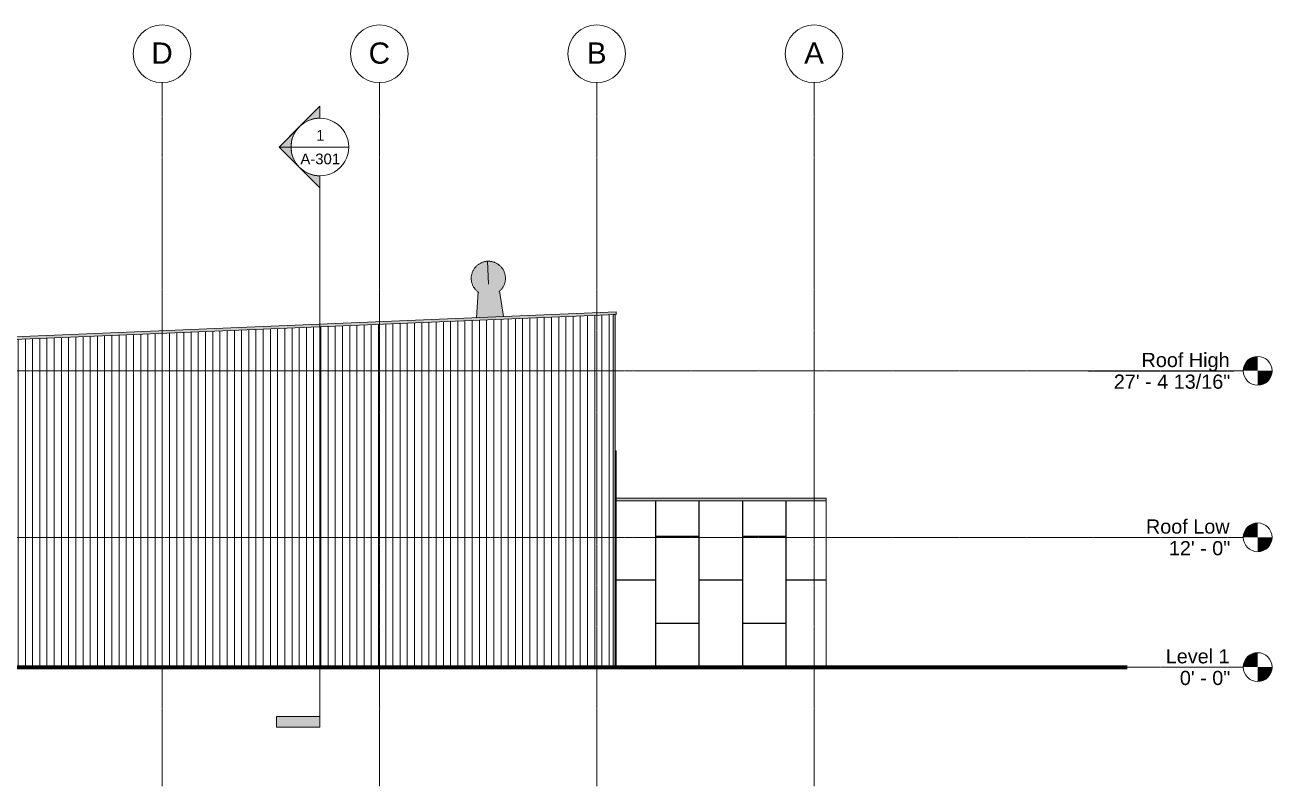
# Model space of a CAD drawing. Header units: inches. Extents: x 20426 to 92531, y -195 to 750.
# Drawn here: x 30218 to 31602, y -132 to 713 of the extents above; entities that cross this region are included whole.
import ezdxf

# ---------------------------------------------------------------- set-up
doc = ezdxf.new("R2010")
doc.units = ezdxf.units.IN
doc.header["$MEASUREMENT"] = 0
doc.linetypes.add('Grid Line 1_2_', pattern=[0.8749999999999999, 0.4999999999999999, -0.125, 0.125, -0.125])
for name, color, linetype, lineweight in [('A-FLOR-LEVL', 51, 'Continuous', 9), ('A-GENM', 13, 'Continuous', 9), ('A-GLAZ-CWMG', 51, 'Continuous', 9), ('A-ROOF', 132, 'Continuous', 13), ('A-WALL-PATT', 111, 'Continuous', 13), ('C-TOPO', 7, 'Continuous', 9), ('G-ANNO-SYMB', 111, 'Continuous', 9), ('L-SITE-WALL', 31, 'Continuous', 13), ('S-GRID', 1, 'Continuous', 9), ('S-GRID-IDEN', 1, 'Continuous', 9)]:
    doc.layers.add(name, color=color, linetype=linetype, lineweight=lineweight)
doc.styles.add('Arial', font='arial.ttf', dxfattribs={"height": 15.73652694610777})
doc.styles.add('Arial_1', font='arial.ttf', dxfattribs={"height": 23.60479041916165})
doc.styles.add('Arial_2', font='arial.ttf', dxfattribs={"height": 11.80239520958083})
pattern_1 = [(0, (-21143.678, 0.25), (-193, 193), [48, -145]), (90, (-21143.678, 0.25), (-193, 1.181784161177196e-14), [96.25, -96.75]), (180, (-21095.678, 96.5), (-193, 193), [48, -145]), (90, (-21095.678, 0.25), (-193, 1.181784161177196e-14), [96.25, -96.75]), (180, (-21095.678, 96.75), (-193, 193), [48, -145]), (90, (-21095.678, 96.75), (-193, 1.181784161177196e-14), [96.25, -96.75]), (0, (-21143.678, 193), (-193, 193), [48, -145]), (90, (-21143.678, 96.75), (-193, 1.181784161177196e-14), [96.25, -96.75]), (0, (-21095.428, 48.25), (-193, 193), [48, -145]), (90, (-21095.428, 0), (-193, 1.181784161177196e-14), [48.25, -144.75]), (90, (-21047.428, 0), (-193, 1.181784161177196e-14), [48.25, -144.75]), (0, (-21095.428, 144.75), (-193, 193), [48, -145]), (90, (-21095.428, 48.5), (-193, 1.181784161177196e-14), [96.25, -96.75]), (180, (-21047.428, 48.5), (-193, 193), [48, -145]), (90, (-21047.428, 48.5), (-193, 1.181784161177196e-14), [96.25, -96.75]), (90, (-21095.428, 145), (-193, 1.181784161177196e-14), [48, -145]), (180, (-21047.428, 145), (-193, 193), [48, -145]), (90, (-21047.428, 145), (-193, 1.181784161177196e-14), [48, -145]), (0, (-21047.178, 0.25), (-193, 193), [48, -145]), (90, (-21047.178, 0.25), (-193, 1.181784161177196e-14), [96.25, -96.75]), (180, (-20999.178, 96.5), (-193, 193), [48, -145]), (90, (-20999.178, 0.25), (-193, 1.181784161177196e-14), [96.25, -96.75]), (180, (-20999.178, 96.75), (-193, 193), [48, -145]), (90, (-20999.178, 96.75), (-193, 1.181784161177196e-14), [96.25, -96.75]), (180, (-20999.178, 193), (-193, 193), [48, -145]), (90, (-21047.178, 96.75), (-193, 1.181784161177196e-14), [96.25, -96.75]), (0, (-20998.928, 48.25), (-193, 193), [48, -145]), (90, (-20998.928, 0), (-193, 1.181784161177196e-14), [48.25, -144.75]), (90, (-20950.928, 0), (-193, 1.181784161177196e-14), [48.25, -144.75]), (0, (-20998.928, 144.75), (-193, 193), [48, -145]), (90, (-20998.928, 48.5), (-193, 1.181784161177196e-14), [96.25, -96.75]), (180, (-20950.928, 48.5), (-193, 193), [48, -145]), (90, (-20950.928, 48.5), (-193, 1.181784161177196e-14), [96.25, -96.75]), (90, (-20998.928, 145), (-193, 1.181784161177196e-14), [48, -145]), (180, (-20950.928, 145), (-193, 193), [48, -145]), (90, (-20950.928, 145), (-193, 1.181784161177196e-14), [48, -145])]

# ---------------------------------------------------------------- blocks, each defined once
blk = doc.blocks.new('turbine vent - turbine vent-625927-Elevation - East')
at = {"layer": 'A-GENM'}
for points in [[(-21275.30128963344, 416.1688583886132), (-21275.25055222158, 416.2041833357175), (-21275.09934330922, 416.1756782711925), (-21274.1012226353, 416.2991359319428), (-21273.48486204441, 416.3314069533239), (-21271.970969177, 416.3343417324343), (-21270.26349541131, 416.4629078899056), (-21269.03979615069, 416.3810872444328), (-21268.27368722494, 416.4948427171636), (-21265.22976988715, 416.5639597424073), (-21262.80330467146, 416.697776678733), (-21261.17186243977, 416.7716688346836), (-21260.69963653035, 416.8423637357305), (-21258.54986661484, 416.9529387853071), (-21257.53476942596, 416.8937509520368), (-21257.09369689521, 416.9412136848417), (-21256.21290490063, 417.0282174064892), (-21254.24920927141, 417.1208379396434), (-21252.3831313523, 417.1603639942289), (-21252.25221430706, 417.1468750954561), (-21252.07592769246, 417.1775116661548), (-21251.77105628309, 417.1574302654563), (-21251.61737253623, 417.1556882676632), (-21249.89067916427, 418.8291575518909), (-21248.25199261187, 420.9179964345959), (-21246.73841756948, 423.6946428569657), (-21245.77608152925, 426.3223520433532), (-21245.20137003511, 429.2478818737953), (-21245.09138788712, 432.2272982625256), (-21245.54124061864, 435.5119039840583), (-21246.2649342697, 438.0548178140016), (-21247.51956619355, 440.7594281049616), (-21249.18184578048, 443.2344724813668), (-21251.21084219028, 445.4190071364685), (-21253.55659479748, 447.2592415770036), (-21256.53679510242, 448.8563545448782), (-21258.80115090456, 449.6807272289346), (-21258.96095040623, 449.7351526596146), (-21261.43393461751, 450.234696302585), (-21262.66491557059, 450.380888381719), (-21262.79557168168, 450.3774942660136), (-21264.8658966254, 450.4198463017485), (-21267.82583645282, 450.0623909780871), (-21269.98839275875, 449.4674870903743), (-21271.06833639177, 449.0826571444932), (-21273.1725487803, 448.1020615995041), (-21273.39802646784, 447.9916679953213), (-21275.87307084425, 446.3293884083874), (-21278.05760549935, 444.3003919985904), (-21279.89783993988, 441.954639391391), (-21281.34846148654, 439.3498908010869), (-21282.37375102249, 436.5502837826349), (-21282.94846251664, 433.6247539521923), (-21283.05844466462, 430.6453375634626), (-21282.70098934097, 427.6853977360503), (-21281.88489828205, 424.8178180119858), (-21280.47047074562, 421.8752806987573), (-21278.96798677127, 419.6381633446206), (-21276.93899036147, 417.4536286895191), (-21275.30145494481, 416.168988074778)], [(-21262.68418044011, 450.3752155677552), (-21262.79736602979, 450.383232788267), (-21262.69788790713, 450.3754959774251)], [(-21277.27440335088, 387.9116432293183), (-21262.2874072545, 388.5361014000004), (-21263.46101232594, 416.7026231146228), (-21264.32732726425, 416.6208146237381), (-21266.83104047128, 416.4956994695343), (-21268.37755948874, 416.493540733472), (-21269.24921427663, 416.387423033874), (-21270.70319357605, 416.4410276818552), (-21272.1525495276, 416.3114549374016), (-21272.41771222085, 416.2706310885084), (-21273.48486204441, 416.3314069533225), (-21275.25055222158, 416.2041833357209), (-21275.30075214863, 416.1767157337262), (-21277.27372575266, 387.9211301520804)], [(-21262.2874072545, 388.5361014000004), (-21247.30041115811, 389.1605595706831), (-21251.69981424256, 417.1698033731897), (-21251.91120400116, 417.1421967136397), (-21252.07592769247, 417.1775116661547), (-21252.41288578, 417.1665588483664), (-21253.40024918321, 417.1697440063257), (-21255.57908902949, 417.028802380328), (-21256.64692168792, 417.0139633630782), (-21257.63432189286, 416.8942415537794), (-21260.0423362768, 416.8822465493111), (-21261.17186243979, 416.7716688346841), (-21261.93517948335, 416.7085728663694), (-21263.46040593896, 416.6880698271258), (-21262.29192542214, 388.6445374233688)]]:
    blk.add_hatch(color=256, dxfattribs=at).paths.add_polyline_path(points, flags=0)
for p, q in [((-21264.8658966254, 450.4198463017485), (-21263.80346287145, 424.9214362069189)), ((-21275.33142862042, 416.5429684817271), (-21277.27440335088, 387.9116432293183)), ((-21247.30041115811, 389.1605595706831), (-21251.62038634246, 417.5436664405517))]:
    blk.add_line(p, q, dxfattribs=at)
at = {"layer": 'A-GENM', "flags": 128}
for points in [[(-21274.55140318787, 415.5898365228641), (-21274.77735090768, 415.7373404637501), (-21275.39658175711, 416.1778812063429), (-21275.99770035694, 416.6428321927069), (-21276.57974504562, 417.1314496004482), (-21277.14178467583, 417.642951745948), (-21277.68292010405, 418.1765203348861), (-21278.20228562903, 418.7313017713432), (-21278.69905037672, 419.3064085233687), (-21279.1724196295, 419.9009205428414), (-21279.62163609754, 420.5138867373528), (-21280.04598113033, 421.1443264917503), (-21280.44477586632, 421.7912312369146), (-21280.81738231902, 422.4535660632514), (-21281.16320439759, 423.1302713763299), (-21281.48168886047, 423.8202645920053), (-21281.77232620046, 424.5224418683233), (-21282.03465145982, 425.2356798714292), (-21282.26824497409, 425.958837572671), (-21282.47273304348, 426.69075807399), (-21282.6477885307, 427.4302704587197), (-21282.79313138431, 428.1761916647987), (-21282.90852908676, 428.9273283774172), (-21282.99379702633, 429.6824789380703), (-21283.04879879252, 430.4404352669506), (-21283.07344639422, 431.1999847956225), (-21283.06770040053, 431.959912406866), (-21283.03157000383, 432.7190023786136), (-21282.96511300503, 433.4760403288408), (-21282.86843572116, 434.2298151583209), (-21282.74169281525, 434.9791209881222), (-21282.5850870489, 435.7227590887614), (-21282.39886895795, 436.4595397979103), (-21282.1833364516, 437.1882844236083), (-21281.9388343359, 437.9078271299095), (-21281.66575376207, 438.6170168019785), (-21281.36453160077, 439.3147188876259), (-21281.03564974321, 439.9998172123501), (-21280.67963433019, 440.6712157649771), (-21280.29705491044, 441.327840451048), (-21279.88852352941, 441.9686408111367), (-21279.45469375017, 442.592591701364), (-21278.99625960781, 443.198694933408), (-21278.51395449917, 443.7859808713926), (-21278.00855000954, 444.3535099830987), (-21277.48085467828, 444.9003743430123), (-21276.93171270537, 445.4256990848169), (-21276.3620026008, 445.9286438009896), (-21275.77263577921, 446.4084038872721), (-21275.1645551018, 446.86421182987), (-21274.53873336794, 447.2953384333105), (-21273.89617175888, 447.7010939869951), (-21273.23789823615, 448.0808293685953), (-21272.56496589694, 448.433937082507), (-21271.87845128945, 448.7598522317112), (-21271.17945269061, 449.0580534214964), (-21270.46908834906, 449.3280635935715), (-21269.74849469621, 449.5694507892599), (-21269.01882452818, 449.7818288405417), (-21268.28124516159, 449.9648579878388), (-21267.53693656609, 450.1182454235607), (-21266.78708947665, 450.241745760532), (-21266.03290348866, 450.335161424557), (-21265.2755851388, 450.3983429705019), (-21264.8658966254, 450.4198463017485)], [(-21264.8658966254, 450.4198463017485), (-21264.10612526471, 450.4362922813709), (-21263.3463039763, 450.4223423551173), (-21262.58764831213, 450.378018839891), (-21261.83137195944, 450.3033926438624), (-21261.07868479905, 450.198583153026), (-21260.33079096987, 450.0637580402085), (-21259.58888694248, 449.899132996829), (-21258.85415960505, 449.7049713878405), (-21258.12778436459, 449.4815838303956), (-21257.41092326653, 449.229327696935), (-21256.70472313572, 448.94860654346), (-21256.0103137417, 448.639869463932), (-21255.32880599138, 448.3036103718172), (-21254.66129015178, 447.9403672099315), (-21254.00883410584, 447.5507210898487), (-21253.37248164407, 447.1352953622374), (-21252.75325079463, 446.6947546196445), (-21252.15213219481, 446.2298036332798), (-21251.57008750612, 445.7411862255386), (-21251.00804787592, 445.2296840800394), (-21250.4669124477, 444.6961154911014), (-21249.94754692272, 444.1413340546443), (-21249.45078217503, 443.5662273026188), (-21248.97741292225, 442.9717152831467), (-21248.52819645421, 442.3587490886353), (-21248.10385142142, 441.7283093342371), (-21247.70505668543, 441.0814045890735), (-21247.33245023273, 440.4190697627361), (-21246.98662815416, 439.7423644496582), (-21246.66814369128, 439.0523712339829), (-21246.37750635129, 438.3501939576657), (-21246.11518109193, 437.6369559545576), (-21245.88158757766, 436.9137982533164), (-21245.67709950827, 436.1818777519974), (-21245.50204402105, 435.4423653672677), (-21245.35670116743, 434.6964441611901), (-21245.24130346499, 433.9453074485704), (-21245.15603552542, 433.1901568879179), (-21245.10103375923, 432.4322005590362), (-21245.07638615753, 431.6726510303649), (-21245.08213215121, 430.9127234191222), (-21245.11826254792, 430.153633447374), (-21245.18471954672, 429.3965954971467), (-21245.28139683059, 428.6428206676672), (-21245.4081397365, 427.8935148378659), (-21245.56474550284, 427.1498767372268), (-21245.7509635938, 426.4130960280772), (-21245.96649610014, 425.6843514023799), (-21246.21099821585, 424.9648086960788), (-21246.48407878968, 424.255619024009), (-21246.78530095098, 423.5579169383616), (-21247.11418280854, 422.8728186136381), (-21247.47019822155, 422.2014200610111), (-21247.8527776413, 421.5447953749402), (-21248.26130902233, 420.9039950148515), (-21248.69513880157, 420.2800441246243), (-21249.15357294393, 419.6739408925795), (-21249.63587805257, 419.0866549545948), (-21250.1412825422, 418.5191258428887), (-21250.66897787346, 417.9722614829753), (-21251.21811984638, 417.44693674117), (-21251.78782995095, 416.9439920249979), (-21252.31546522443, 416.5144830416967)]]:
    blk.add_lwpolyline(points, dxfattribs=at)
blk = doc.blocks.new('Rectangular Mullion - Profile_Polycarbonate_right-836033-Elevation - East')
at = {"layer": 'A-GLAZ-CWMG'}
blk.add_hatch(color=256, dxfattribs=at).paths.add_polyline_path([(-21125.54333539733, 3.41060513164848e-13), (-21123.41733539733, 3.41060513164848e-13), (-21123.41733539733, 391.2910021637793), (-21125.54333539733, 391.2910021637793)], flags=0)
for p, q in [((-21125.54333539733, 391.2910021637779), (-21123.41733539733, 391.2910021637779)), ((-21125.54333539733, 391.2910021637779), (-21125.54333539733, 0)), ((-21123.41733539733, 0), (-21123.41733539733, 391.2910021637779))]:
    blk.add_line(p, q, dxfattribs=at)
blk = doc.blocks.new('Level - Level Head - Circle-15001-Elevation - East')
at = {"layer": 'A-FLOR-LEVL'}
h = blk.add_hatch(color=256, dxfattribs=at)
edge = h.paths.add_edge_path(flags=0)
edge.add_line((-20410.10082968055, 4.8301877486651e-14), (-20426.10082968055, 4.8301877486651e-14))
edge.add_arc((-20410.10082968055, -9.920248067059251e-16), 15.99999999999997, 90.00000000000028, 180.0000000000003, ccw=False)
edge.add_line((-20410.10082968055, 15.99999999999999), (-20410.10082968055, 4.796163466380676e-14))
h = blk.add_hatch(color=256, dxfattribs=at)
edge = h.paths.add_edge_path(flags=0)
edge.add_line((-20410.10082968055, -15.99999999999999), (-20410.10082968055, -7.105427357601002e-14))
edge.add_line((-20410.10082968055, -7.19424519957101e-14), (-20394.10082968055, -7.19424519957101e-14))
edge.add_arc((-20410.10082968055, 0), 15.99999999999998, 269.99999999999994, 359.9999999999998, ccw=False)
blk.add_circle((-20410.10082968055, 0), 16, dxfattribs=at)
blk = doc.blocks.new('Grid - Grid Head - Circle-14747-Elevation - East')
at = {"layer": 'S-GRID-IDEN'}
blk.add_circle((-21143.80281039721, 680.65882395779), 32, dxfattribs=at)
blk = doc.blocks.new('Section - 3_32_ x 3_8_-18514-Elevation - East')
at = {"layer": 'G-ANNO-SYMB'}
blk.add_hatch(color=256, dxfattribs=at).paths.add_polyline_path([(-22358.5310209986, -54.81696767603152), (-22310.5310209986, -54.81696767603196), (-22310.5310209986, -66.81696767603195), (-22358.5310209986, -66.81696767603151)], flags=0)
for p, q in [((-22358.5310209986, -54.81696767603152), (-22358.5310209986, -66.81696767603151)), ((-22310.5310209986, -54.81696767603196), (-22358.5310209986, -54.81696767603152)), ((-22310.5310209986, -66.81696767603195), (-22310.5310209986, -54.81696767603196)), ((-22358.5310209986, -66.81696767603151), (-22310.5310209986, -66.81696767603195))]:
    blk.add_line(p, q, dxfattribs=at)
blk = doc.blocks.new('Section - Section Head - Filled-1526-Elevation - East')
at = {"layer": 'G-ANNO-SYMB'}
h = blk.add_hatch(color=256, dxfattribs=at)
edge = h.paths.add_edge_path(flags=0)
edge.add_arc((-22310.5310209986, 577.1570754422743), 32.04164745461797, 90.00000000000011, 132.0783950246238, ccw=False)
edge.add_line((-22310.5310209986, 609.1987228968924), (-22310.5310209986, 622.4119094382131))
edge.add_line((-22310.5310209986, 622.4119094382131), (-22332.00362814078, 600.9393022960306))
h = blk.add_hatch(color=256, dxfattribs=at)
edge = h.paths.add_edge_path(flags=0)
edge.add_line((-22333.15843799657, 599.7844924402436), (-22355.78585499454, 577.1570754422743))
edge.add_line((-22355.78585499454, 577.1570754422743), (-22342.5310209986, 577.1570754422742))
edge.add_arc((-22310.5310209986, 577.1570754422738), 32.00000000000026, 135.0000000000001, 179.9999999999997, ccw=False)
h = blk.add_hatch(color=256, dxfattribs=at)
edge = h.paths.add_edge_path(flags=0)
edge.add_arc((-22310.5310209986, 577.157075442274), 31.99999999999976, 180.0000000000001, 224.9999999999999, ccw=False)
edge.add_line((-22342.5310209986, 577.1570754422742), (-22355.78585499454, 577.1570754422743))
edge.add_line((-22355.78585499454, 577.1570754422743), (-22333.15843799657, 554.5296584443047))
h = blk.add_hatch(color=256, dxfattribs=at)
edge = h.paths.add_edge_path(flags=0)
edge.add_line((-22332.00362814078, 553.3748485885177), (-22310.5310209986, 531.9022414463349))
edge.add_line((-22310.5310209986, 531.9022414463349), (-22310.5310209986, 545.1154279876556))
edge.add_arc((-22310.5310209986, 577.1570754422739), 32.04164745461852, 227.9216049753765, 270, ccw=False)
for p, q in [((-22355.78585499454, 577.1570754422743), (-22310.5310209986, 622.4119094382131)), ((-22332.00362814078, 600.9393022960306), (-22310.5310209986, 622.4119094382131)), ((-22310.5310209986, 609.1570754422742), (-22310.5310209986, 622.4119094382131)), ((-22310.5310209986, 622.4119094382131), (-22310.5310209986, 609.1987228968924)), ((-22355.78585499454, 577.1570754422743), (-22333.15843799657, 599.7844924402436)), ((-22355.78585499454, 577.1570754422743), (-22310.5310209986, 531.9022414463352)), ((-22342.5310209986, 577.1570754422742), (-22355.78585499454, 577.1570754422743)), ((-22333.15843799657, 554.5296584443047), (-22355.78585499454, 577.1570754422743)), ((-22355.78585499454, 577.1570754422743), (-22342.5310209986, 577.1570754422742)), ((-22310.5310209986, 531.9022414463349), (-22332.00362814078, 553.3748485885177)), ((-22310.5310209986, 545.1570754422742), (-22310.5310209986, 531.9022414463352)), ((-22310.5310209986, 545.1154279876556), (-22310.5310209986, 531.9022414463349))]:
    blk.add_line(p, q, dxfattribs=at)
for centre, radius, start, end in [((-22310.5310209986, 577.157075442274), 31.99999999999982, 89.9999999999998, 269.9999999999994), ((-22310.5310209986, 577.1570754422743), 32.04164745461797, 89.9999999999997, 132.0783950246234), ((-22310.5310209986, 577.157075442274), 32, 269.9999999999996, 90), ((-22310.5310209986, 577.1570754422738), 32.00000000000026, 134.9999999999998, 179.9999999999994), ((-22310.5310209986, 577.157075442274), 31.99999999999976, 179.9999999999997, 224.9999999999996), ((-22310.5310209986, 577.1570754422739), 32.04164745461852, 227.9216049753761, 269.9999999999996)]:
    blk.add_arc(centre, radius, start, end, dxfattribs=at)

msp = doc.modelspace()

# ---------------------------------------------------------------- hatches: boundary and pattern name
at = {"layer": 'A-ROOF'}
for points in [[(29574.41827972023, 337.3350483582421), (30874.16827972098, 391.491298358278), (30874.16827972098, 394.3687929357538), (29574.41827972023, 340.2125429357179)], [(31107.54327972052, 184.6523678652675), (31107.54327972052, 187.5298624427453), (30874.16827972012, 187.5298624427453), (30874.16827972012, 184.6523678652695)]]:
    msp.add_hatch(color=256, dxfattribs=at).paths.add_polyline_path(points, flags=0)
at = {"layer": 'A-WALL-PATT', "lineweight": 9}
h = msp.add_hatch(dxfattribs=at)
h.set_pattern_fill('FP_19', color=256, style=0, pattern_type=2)
h.set_pattern_definition([(90, (-21125.543, 0), (-8, 4.898587196589413e-16), [])])
h.paths.add_polyline_path([(30870.92775472008, 0), (30870.92775472008, 391.3562764832404), (29627.01767972015, 339.5266900249059), (29627.01767972015, 241.2500000000043), (29660.04327972021, 241.2500000000043), (29660.04327972021, 191.9999999999986), (29886.41827972018, 191.9999999999986), (29886.41827972018, 0), (30821.68259722062, 0)], flags=0)
h = msp.add_hatch(dxfattribs=at)
h.set_pattern_fill('FP_20', color=256, style=0, pattern_type=2)
h.set_pattern_definition([(0, (-22301.678, 0.25), (-193, 193), [48, -145]), (90, (-22301.678, 0.25), (-193, 1.181784161177196e-14), [96.25, -96.75]), (180, (-22253.678, 96.5), (-193, 193), [48, -145]), (90, (-22253.678, 0.25), (-193, 1.181784161177196e-14), [96.25, -96.75]), (180, (-22253.678, 96.75), (-193, 193), [48, -145]), (90, (-22253.678, 96.75), (-193, 1.181784161177196e-14), [96.25, -96.75]), (0, (-22301.678, 193), (-193, 193), [48, -145]), (90, (-22301.678, 96.75), (-193, 1.181784161177196e-14), [96.25, -96.75]), (0, (-22253.428, 48.25), (-193, 193), [48, -145]), (90, (-22253.428, 0), (-193, 1.181784161177196e-14), [48.25, -144.75]), (90, (-22205.428, 0), (-193, 1.181784161177196e-14), [48.25, -144.75]), (0, (-22253.428, 144.75), (-193, 193), [48, -145]), (90, (-22253.428, 48.5), (-193, 1.181784161177196e-14), [96.25, -96.75]), (180, (-22205.428, 48.5), (-193, 193), [48, -145]), (90, (-22205.428, 48.5), (-193, 1.181784161177196e-14), [96.25, -96.75]), (90, (-22253.428, 145), (-193, 1.181784161177196e-14), [48, -145]), (180, (-22205.428, 145), (-193, 193), [48, -145]), (90, (-22205.428, 145), (-193, 1.181784161177196e-14), [48, -145]), (0, (-22205.178, 0.25), (-193, 193), [48, -145]), (90, (-22205.178, 0.25), (-193, 1.181784161177196e-14), [96.25, -96.75]), (180, (-22157.178, 96.5), (-193, 193), [48, -145]), (90, (-22157.178, 0.25), (-193, 1.181784161177196e-14), [96.25, -96.75]), (180, (-22157.178, 96.75), (-193, 193), [48, -145]), (90, (-22157.178, 96.75), (-193, 1.181784161177196e-14), [96.25, -96.75]), (180, (-22157.178, 193), (-193, 193), [48, -145]), (90, (-22205.178, 96.75), (-193, 1.181784161177196e-14), [96.25, -96.75]), (0, (-22156.928, 48.25), (-193, 193), [48, -145]), (90, (-22156.928, 0), (-193, 1.181784161177196e-14), [48.25, -144.75]), (90, (-22108.928, 0), (-193, 1.181784161177196e-14), [48.25, -144.75]), (0, (-22156.928, 144.75), (-193, 193), [48, -145]), (90, (-22156.928, 48.5), (-193, 1.181784161177196e-14), [96.25, -96.75]), (180, (-22108.928, 48.5), (-193, 193), [48, -145]), (90, (-22108.928, 48.5), (-193, 1.181784161177196e-14), [96.25, -96.75]), (90, (-22156.928, 145), (-193, 1.181784161177196e-14), [48, -145]), (180, (-22108.928, 145), (-193, 193), [48, -145]), (90, (-22108.928, 145), (-193, 1.181784161177196e-14), [48, -145])])
h.paths.add_polyline_path([(30874.16827972014, 0), (30874.16827972014, 239.9999999999972), (30873.05375472008, 239.9999999999972), (30873.05375472008, 0)], flags=0)
h.paths.add_polyline_path([(29882.79627972018, 2.244000000000141), (29882.79627972018, 45.51790929263097), (29743.04327971981, 45.51790929263097), (29743.04327971981, 2.244000000000141), (29807.49930253397, 2.244000000000141)], flags=0)
h.paths.add_polyline_path([(29807.49930253397, 51.48209070716074), (29882.79627972018, 51.48209070716074), (29882.79627972018, 93.76790929263483), (29743.04327971981, 93.76790929263483), (29743.04327971981, 51.48209070716074)], flags=0)
h.paths.add_polyline_path([(29806.65763154152, 119.3566190483896), (29806.57675058992, 119.3099224092141), (29806.57675058992, 119.3642981767962), (29806.62641265949, 119.3595830813183)], flags=0)
h.paths.add_polyline_path([(29806.66827972081, 119.4374999999836), (29806.62641265949, 119.3649841226183), (29806.57675058992, 119.4220577986502), (29806.65763154152, 119.4357035082389)], flags=0)
h.paths.add_polyline_path([(29799.1498987692, 128.1356481792636), (29799.00980885168, 128.2165291308583), (29799.16668971705, 128.3124999999806), (29799.15286280213, 128.1668670612969)], flags=0)
h.paths.add_polyline_path([(29799.23077972081, 128.1249999999806), (29799.15826384343, 128.1668670612969), (29799.19914593686, 128.3124999999806), (29799.22898322906, 128.1356481792636)], flags=0)
h.paths.add_polyline_path([(29677.9628469369, 99.7320907071646), (29882.79627972018, 99.7320907071646), (29882.79627972018, 142.0179092927383), (29816.41827972086, 142.0179092927383), (29816.43463991082, 120.312499999992), (29840.97012544968, 120.2579001480287), (29841.16827972079, 119.9999999999925), (29840.92696087555, 119.7281577643744), (29840.62229590299, 119.5810205663022), (29838.94579147348, 116.6821359722141), (29837.62433406085, 114.7270811036355), (29836.68576124914, 113.4606687281009), (29836.5008208932, 113.0691934165009), (29836.37484601831, 112.4758694667971), (29835.62542281766, 107.5689282628707), (29835.45777555012, 104.8230667539687), (29835.48251073284, 101.3124999999909), (29827.60404870875, 101.3124999999909), (29827.58513559465, 106.007495920674), (29827.30356498148, 108.8557673369057), (29826.544765555, 113.2081127006911), (29826.11859004553, 113.90463138119), (29824.85961553443, 115.5703198871326), (29823.33892839975, 118.0114617318522), (29822.38723307244, 119.6947390268724), (29822.15959856605, 119.728157764373), (29821.91827972079, 119.8124999999911), (29821.66827972079, 119.8124999999911), (29821.66827972079, 117.8124999999923), (29820.28960006435, 116.4338203435575), (29820.33379423818, 116.3896261697275), (29818.21247389462, 114.2683058261675), (29818.1682797208, 114.312499999992), (29816.41827972086, 114.312499999992), (29816.41827972086, 113.9999999999877), (29813.91827972086, 113.999999999985), (29813.91827972074, 117.3533397532428), (29810.9807797208, 118.6875000002667), (29810.9807797208, 118.5625000002665), (29810.7307797208, 118.6133032467267), (29810.69416806846, 118.6875000002667), (29809.23077972078, 118.6875000002667), (29809.23077972078, 118.8125000002669), (29806.66827972081, 118.8125000002662), (29806.62641265949, 119.4374999999836), (29806.4807797208, 119.4374999999836), (29806.47652044909, 119.7499999999859), (29806.10577972079, 119.7499999999859), (29806.10577972079, 119.3124999999848), (29806.35577972081, 119.3124999999848), (29806.35577972081, 119.1249999999841), (29806.10577972079, 119.1249999999841), (29806.10577972079, 115.9999999999852), (29799.48077972079, 115.9999999999852), (29799.42566220658, 119.7623140295493), (29799.30654538367, 119.7944300589768), (29799.10802382179, 119.8234717802147), (29798.97714967787, 119.9999999999863), (29799.1615098763, 120.2080464560006), (29799.30654538367, 120.2449890045523), (29799.48077972079, 120.2499083215873), (29799.48077972079, 128.1249999999806), (29799.2307797208, 128.1356481792636), (29799.2307797208, 128.3124999999806), (29799.48077972079, 128.3167592716931), (29799.48077972079, 128.7499999999818), (29799.1057797208, 128.7499999999818), (29799.1057797208, 128.4374999999795), (29798.91827972086, 128.4374999999795), (29798.91827972086, 127.999999999992), (29795.48077972079, 127.9999999999634), (29795.48077972079, 130.7499999999677), (29795.3557797208, 130.7499999999677), (29795.30761937564, 135.6249999999656), (29793.28655542547, 135.6182775042962), (29792.8631460566, 135.4164730867971), (29789.42426758466, 142.0179092927383), (29666.78371910627, 142.0179092927383), (29663.69741054404, 99.7320907071646), (29676.85329773949, 99.7320907071646)], flags=0)
h.paths.add_polyline_path([(29806.57675058992, 119.2165291308624), (29806.51202972081, 119.323842294086), (29806.62641265949, 119.2812499999838)], flags=0)
h.paths.add_polyline_path([(29806.4366606724, 119.1356481792684), (29806.4807797208, 119.2847916139619), (29806.57675058992, 119.2165291308624), (29806.4807797208, 119.153922887476)], flags=0)
h.paths.add_polyline_path([(29806.35577972081, 119.1249999999841), (29806.41827972081, 119.204246824512), (29806.41827972081, 119.1332282810831)], flags=0)
h.paths.add_polyline_path([(29806.65763154152, 135.0441190484007), (29806.57675058992, 134.9974224092259), (29806.57675058992, 135.051798176808), (29806.62641265949, 135.0470830813301)], flags=0)
h.paths.add_polyline_path([(29806.66827972079, 135.1249999999961), (29806.62641265949, 135.0524841226308), (29806.57675058992, 135.1095577986621), (29806.65763154152, 135.12320350825)], flags=0)
h.paths.add_polyline_path([(29806.4807797208, 120.2499999999861), (29806.4807797208, 120.562499999987), (29806.66827972081, 120.562499999987), (29806.66827972081, 122.5625000002669), (29806.79682058873, 122.6114018695111), (29806.85577972078, 123.0625000002671), (29806.91827972081, 123.0625000002671), (29806.91827972081, 134.687499999997), (29806.66827972079, 134.687499999997), (29806.62641265949, 135.1249999999961), (29806.4807797208, 135.1249999999961), (29806.47652044909, 135.4374999999977), (29806.10577972079, 135.4374999999977), (29806.10577972079, 134.9999999999966), (29806.3557797208, 134.9999999999966), (29806.3557797208, 134.8124999999952), (29806.10577972079, 134.8124999999952), (29806.160897235, 129.240948797933), (29806.4785356198, 129.2151121521033), (29806.60940976372, 128.9999999999816), (29806.45906708811, 128.797211854931), (29806.10577972079, 128.7504325672012), (29806.10577972079, 120.8749999999873), (29806.35577972081, 120.8643518207016), (29806.35577972081, 120.6874999999859), (29806.10577972079, 120.6874999999859), (29806.10577972079, 120.2499999999861), (29806.47652044909, 120.2499999999861)], flags=0)
h.paths.add_polyline_path([(29813.91827972086, 120.384428666433), (29813.91827972086, 121.9999999999873), (29814.16827972086, 121.9999999999873), (29814.16827972074, 142.0179092927383), (29813.73952436727, 142.0179092927383), (29810.73077972082, 137.7075607378008), (29810.73077972082, 121.8125000002662), (29810.9807797208, 121.8125000002662), (29810.9807797208, 121.7185889135121), (29811.04923003092, 121.6875000002667)], flags=0)
h.paths.add_polyline_path([(29806.57675058992, 120.7834708691062), (29806.41986972455, 120.6874999999873), (29806.4807797208, 120.8460771124939), (29806.51202972081, 120.8331329386683)], flags=0)
h.paths.add_polyline_path([(29806.62641265949, 120.7187499999861), (29806.51202972081, 120.7187499999854), (29806.57675058992, 120.7834708691062)], flags=0)
h.paths.add_polyline_path([(29806.65763154152, 120.6433809515804), (29806.57675058992, 120.6900775907545), (29806.62641265949, 120.7187499999861)], flags=0)
h.paths.add_polyline_path([(29806.66827972081, 120.562499999987), (29806.58903289627, 120.6249999999861), (29806.65763154152, 120.6433809515804)], flags=0)
h.paths.add_polyline_path([(29806.38813210144, 120.683240728272), (29806.3557797208, 120.8749999999873), (29806.42829559817, 120.8331329386683), (29806.38927336986, 120.6874999999873)], flags=0)
h.paths.add_polyline_path([(29808.91827972078, 122.6875000002665), (29808.91827972078, 123.0625000002671), (29809.23077972078, 123.0625000002671), (29809.23077972082, 134.687499999997), (29808.79327972081, 134.687499999997), (29808.82170554706, 123.0625000002671), (29808.88207591125, 123.0625000002671), (29808.90621178427, 122.8125000002667)], flags=0)
h.paths.add_polyline_path([(29799.00980885168, 128.2165291308583), (29799.00980885168, 128.2997424560824), (29799.0745297208, 128.2812499999797)], flags=0)
h.paths.add_polyline_path([(29798.96014678212, 128.2812499999791), (29798.96014678212, 128.3595830813135), (29799.00980885168, 128.3099224092093)], flags=0)
h.paths.add_polyline_path([(29798.92892790008, 128.3566190483848), (29798.96014678212, 128.430436460929), (29798.99752654532, 128.3749999999791), (29798.96014678212, 128.3649841226142)], flags=0)
h.paths.add_polyline_path([(29799.48077972079, 129.2499999999813), (29799.48077972079, 129.6874999999831), (29799.2307797208, 129.6874999999831), (29799.2307797208, 129.8749999999825), (29799.48077972079, 129.9079131243772), (29799.42566220658, 135.4498140295611), (29799.30654538367, 135.4819300589879), (29799.10802382179, 135.5109717802272), (29798.97714967787, 135.6874999999982), (29799.1615098763, 135.8955464560124), (29799.30654538367, 135.9324890045634), (29799.48077972079, 135.9374083215991), (29799.48077972079, 142.0179092927383), (29797.35577972079, 142.0179092927383), (29797.35577972079, 137.7499999999647), (29797.4807797208, 137.7499999999647), (29797.44457591124, 130.7499999999677), (29797.35577972079, 130.7499999999677), (29797.35577972079, 129.9999999999909), (29798.91827972086, 129.9999999999909), (29798.96014678212, 129.5624999999822), (29799.1057797208, 129.5624999999822), (29799.11003899251, 129.2499999999813)], flags=0)
h.paths.add_polyline_path([(29798.91827972086, 129.5624999999822), (29798.96014678212, 129.6350158773468), (29799.00980885168, 129.577942201317), (29798.92892790008, 129.5642964917303)], flags=0)
h.paths.add_polyline_path([(29798.96014678212, 129.7187499999813), (29799.00980885168, 129.783470869102), (29799.0745297208, 129.6761577058791), (29799.00980885168, 129.7002575438787)], flags=0)
h.paths.add_polyline_path([(29799.12252654532, 129.6249999999813), (29798.92892790008, 129.6433809515756), (29799.00980885168, 129.6900775907511), (29799.11003899251, 129.6322096919602)], flags=0)
h.paths.add_polyline_path([(29799.1682797208, 129.6707531754543), (29799.00980885168, 129.783470869102), (29799.15286280213, 129.8331329386642), (29799.16709410763, 129.6832407282672)], flags=0)
h.paths.add_polyline_path([(29799.19842734016, 129.6832407282672), (29799.1682797208, 129.8667717188821), (29799.22898322905, 129.8643518206968), (29799.19914593686, 129.6874999999831)], flags=0)
h.paths.add_polyline_path([(29806.57675058992, 134.9040291308763), (29806.51202972081, 135.0113422940978), (29806.62641265949, 134.968749999995)], flags=0)
h.paths.add_polyline_path([(29806.4366606724, 134.8231481792802), (29806.4807797208, 134.9722916139737), (29806.57675058992, 134.9040291308763), (29806.4807797208, 134.8414228874871)], flags=0)
h.paths.add_polyline_path([(29806.3557797208, 134.8124999999952), (29806.41827972081, 134.8917468245238), (29806.41827972081, 134.8207282810949)], flags=0)
h.paths.add_polyline_path([(29806.10577972079, 135.9374999999979), (29806.4807797208, 135.9374999999979), (29806.4807797208, 136.2499999999982), (29806.66827972079, 136.2499999999982), (29806.66827972079, 136.6874999999979), (29806.91827972081, 136.6874999999979), (29806.91827972081, 142.0179092927383), (29806.10577972079, 142.0179092927383), (29806.10577972079, 136.5624999999991), (29806.3557797208, 136.5518518207127), (29806.3557797208, 136.3749999999977), (29806.10577972079, 136.3707407282838), (29806.10577972079, 136.2499999999975)], flags=0)
h.paths.add_polyline_path([(29806.57675058992, 136.4709708691186), (29806.41986972455, 136.3749999999991), (29806.4807797208, 136.5335771125058), (29806.51202972081, 136.5206329386801)], flags=0)
h.paths.add_polyline_path([(29806.62641265949, 136.4062499999972), (29806.51202972081, 136.4062499999972), (29806.57675058992, 136.4709708691186)], flags=0)
h.paths.add_polyline_path([(29806.65763154152, 136.3308809515922), (29806.57675058992, 136.377577590767), (29806.62641265949, 136.4062499999972)], flags=0)
h.paths.add_polyline_path([(29806.66827972079, 136.2499999999982), (29806.58903289627, 136.3124999999972), (29806.65763154152, 136.3308809515922)], flags=0)
h.paths.add_polyline_path([(29806.38813210144, 136.3707407282838), (29806.3557797208, 136.5624999999991), (29806.42829559817, 136.5206329386801), (29806.38927336986, 136.3749999999991)], flags=0)
h.paths.add_polyline_path([(29809.19480837581, 136.6874999999979), (29809.23077972082, 136.6874999999979), (29809.23077972082, 142.0179092927383), (29808.79327972081, 142.0179092927383), (29808.79327972081, 136.6874999999979), (29809.16827972078, 136.6874999999979)], flags=0)
h.paths.add_polyline_path([(29794.29020387617, 137.3749999999661), (29795.3557797208, 137.3749999999661), (29795.39198353037, 137.7499999999647), (29795.48077972079, 137.7499999999647), (29795.46130309366, 142.0179092927383), (29791.53842158681, 142.0179092927383), (29793.95704445503, 137.3749999999661), (29794.25971613641, 137.3749999999661)], flags=0)
h.paths.add_polyline_path([(29810.73077972082, 138.1443360471562), (29813.43464290421, 142.0179092927383), (29810.73077972082, 142.0179092927383)], flags=0)
h.paths.add_polyline_path([(29775.92235818175, 147.982090707268), (29786.31735666958, 147.982090707268), (29765.27398411218, 188.3779999999974), (29670.1673959436, 188.3779999999974), (29667.21902590136, 147.982090707268), (29737.1904974766, 147.982090707268)], flags=0)
h.paths.add_polyline_path([(29799.48077972079, 147.982090707268), (29799.42566220658, 161.7623140295493), (29799.30654538367, 161.7944300589761), (29799.10802382179, 161.823471780214), (29798.97714967787, 161.9999999999856), (29799.1615098763, 162.2080464560006), (29799.30654538367, 162.2449890045516), (29799.48077972079, 162.2499083215873), (29799.48077972079, 188.3779999999974), (29797.35577972079, 188.3779999999974), (29797.35577972079, 147.982090707268)], flags=0)
h.paths.add_polyline_path([(29795.48077972079, 147.982090707268), (29795.48077972079, 188.3779999999974), (29767.38813811432, 188.3779999999974), (29788.43151067173, 147.982090707268), (29795.28828853432, 147.982090707268)], flags=0)
h.paths.add_polyline_path([(29806.65763154152, 161.3566190483895), (29806.57675058992, 161.3099224092134), (29806.57675058992, 161.3642981767962), (29806.62641265949, 161.3595830813183)], flags=0)
h.paths.add_polyline_path([(29806.66827972081, 161.4374999999836), (29806.62641265949, 161.3649841226183), (29806.57675058992, 161.4220577986502), (29806.65763154152, 161.4357035082382)], flags=0)
h.paths.add_polyline_path([(29806.79327972081, 147.982090707268), (29806.79327972081, 148.4375000002983), (29806.66827972081, 148.4375000002669), (29806.66827972081, 148.9375000002665), (29806.79327972081, 148.9375000002665), (29806.8334477752, 160.1875000002665), (29806.91827972078, 160.1875000002665), (29806.91827972081, 161.7499999999859), (29806.79327972081, 161.7499999999859), (29806.79306862945, 160.4375000002662), (29806.66827972081, 160.4375000002662), (29806.62641265949, 161.4374999999836), (29806.4807797208, 161.4374999999836), (29806.47652044909, 161.7499999999859), (29806.10577972079, 161.7499999999859), (29806.10577972079, 161.3124999999847), (29806.35577972081, 161.3124999999847), (29806.35577972081, 161.1249999999834), (29806.10577972079, 161.1249999999834), (29806.10577972079, 147.982090707268)], flags=0)
h.paths.add_polyline_path([(29808.79327972078, 160.3125000002667), (29808.79231170448, 160.3125000002667), (29808.79327972078, 160.1875000002644)], flags=0)
h.paths.add_polyline_path([(29816.41827972086, 147.982090707268), (29817.59780944927, 147.982090707268), (29845.79529145663, 188.3779999999974), (29806.10577972079, 188.3779999999974), (29806.10577972079, 162.8749999999872), (29806.35577972081, 162.8643518207009), (29806.35577972081, 162.6874999999859), (29806.10577972079, 162.683240728272), (29806.10577972079, 162.2499999999861), (29806.4807797208, 162.2499999999861), (29806.4807797208, 162.5624999999863), (29806.66827972081, 162.5624999999863), (29806.66827972081, 164.3125000002624), (29806.79327972081, 164.3125000002624), (29806.79327972081, 162.2499999999861), (29806.91827972081, 162.2499999999861), (29806.95022425867, 164.3125000002624), (29808.79327972081, 164.3125000002624), (29808.8399829101, 160.312500000266), (29809.04327972077, 160.312500000266), (29809.10152044906, 160.1875000002644), (29810.73077972081, 160.1875000002644), (29810.73077972081, 157.5625000002671), (29810.91827972085, 157.5625000002671), (29810.91827972085, 154.9375000002671), (29810.73077972081, 154.9375000002671), (29810.78102019443, 154.5625000002685), (29811.10577972085, 154.5625000002685), (29811.10577972085, 154.7500000002692), (29812.73077972085, 154.7500000002692), (29812.73077972085, 154.5625000002685), (29813.48077972085, 154.5305425729079), (29813.73522145909, 154.3794417385104), (29813.89698336218, 154.0992619034568), (29813.91827972074, 154.3794417385097), (29813.91827972086, 155.9999999999843), (29816.41827972086, 155.9999999999843), (29816.41827972086, 151.4099067698012)], flags=0)
h.paths.add_polyline_path([(29817.90269091233, 147.982090707268), (29882.79627972018, 147.982090707268), (29882.79627972018, 188.3779999999974), (29846.10017291969, 188.3779999999974), (29819.49570147504, 150.2642487445146)], flags=0)
h.paths.add_polyline_path([(29810.73077972082, 147.982090707268), (29813.91827972086, 147.9999999999841), (29813.91827972086, 152.562500000269), (29813.66827972085, 152.562500000269), (29813.61803924727, 154.1250000002687), (29813.45504162393, 154.2729205955008), (29813.29327972085, 154.3125000002687), (29810.73077972081, 154.2997221851265), (29810.73077972081, 151.4099067698012)], flags=0)
h.paths.add_polyline_path([(29811.10577972085, 154.5625000002685), (29811.01202972085, 154.5876202370586), (29811.0588502334, 154.7500000002692)], flags=0)
h.paths.add_polyline_path([(29811.00872257894, 154.5752778154094), (29810.84061467791, 154.6723349573221), (29811.01161401238, 154.7500000002692), (29811.00934253904, 154.6127404738474)], flags=0)
h.paths.add_polyline_path([(29810.84061467791, 154.6723349573221), (29810.84061467791, 154.7670300230193), (29810.91827972085, 154.7500000002671)], flags=0)
h.paths.add_polyline_path([(29810.78102019443, 154.7500000002665), (29810.78102019443, 154.8410628184549), (29810.84061467791, 154.7844068913441)], flags=0)
h.paths.add_polyline_path([(29810.74355753599, 154.840442858353), (29810.78102019443, 154.9249252820043), (29810.84061467791, 154.8664492411496), (29810.75589995765, 154.8437500002692)], flags=0)
h.paths.add_polyline_path([(29806.57675058992, 161.2165291308631), (29806.51202972081, 161.323842294086), (29806.62641265949, 161.2812499999838)], flags=0)
h.paths.add_polyline_path([(29806.4366606724, 161.1356481792684), (29806.4807797208, 161.2847916139612), (29806.57675058992, 161.2165291308631), (29806.4807797208, 161.153922887476)], flags=0)
h.paths.add_polyline_path([(29806.35577972081, 161.1249999999834), (29806.41827972081, 161.204246824512), (29806.41827972081, 161.1332282810824)], flags=0)
h.paths.add_polyline_path([(29806.57675058992, 162.7834708691061), (29806.41986972455, 162.6874999999866), (29806.4807797208, 162.8460771124939), (29806.51202972081, 162.8331329386683)], flags=0)
h.paths.add_polyline_path([(29806.62641265949, 162.7187499999854), (29806.51202972081, 162.7187499999854), (29806.57675058992, 162.7834708691061)], flags=0)
h.paths.add_polyline_path([(29806.65763154152, 162.6433809515804), (29806.57675058992, 162.6900775907565), (29806.62641265949, 162.7187499999854)], flags=0)
h.paths.add_polyline_path([(29806.66827972081, 162.5624999999863), (29806.58903289627, 162.6249999999854), (29806.65763154152, 162.6433809515804)], flags=0)
h.paths.add_polyline_path([(29806.38813210144, 162.683240728272), (29806.3557797208, 162.8749999999872), (29806.42829559817, 162.8331329386683), (29806.38927336986, 162.6874999999866)], flags=0)
h = msp.add_hatch(dxfattribs=at)
h.set_pattern_fill('FP_22', color=256, style=0, pattern_type=2)
h.set_pattern_definition(pattern_1)
h.paths.add_polyline_path([(30874.16827972014, 0), (31096.29327972053, 0), (31096.29327972053, 184.6523678652695), (30874.16827972014, 184.6523678652654)], flags=0)
h = msp.add_hatch(dxfattribs=at)
h.set_pattern_fill('FP_22', color=256, style=0, pattern_type=2)
h.set_pattern_definition(pattern_1)
h.paths.add_polyline_path([(31096.29327972053, 0), (31107.54327972053, 0), (31107.54327972053, 184.6523678652702), (31096.29327972053, 184.6523678652695)], flags=0)

# ---------------------------------------------------------------- linework, layer by layer
at = {"layer": 'A-ROOF'}
for p, q in [((29574.41827972023, 340.2125429357173), (30874.16827972098, 394.3687929357533)), ((30874.16827972098, 391.4912983582774), (29574.41827972023, 337.3350483582415)), ((30874.16827972098, 394.3687929357533), (30874.16827972098, 391.4912983582774)), ((30874.16827972012, 187.529862442745), (31107.54327972052, 187.529862442745)), ((30874.16827972012, 187.529862442745), (30874.16827972012, 184.6523678652692)), ((31107.54327972052, 184.6523678652692), (30874.16827972012, 184.6523678652692)), ((31107.54327972052, 187.529862442743), (31107.54327972052, 184.6523678652672))]:
    msp.add_line(p, q, dxfattribs=at)
at = {"layer": 'C-TOPO', "lineweight": 70}
for p, q in [((29807.49930253397, 0), (31140.87484604145, 0)), ((31140.87484604145, 0), (31441.39236850292, 0))]:
    msp.add_line(p, q, dxfattribs=at)
at = {"layer": 'C-TOPO'}
for p in [(29807.49989871116, 0), (31441.39236850292, 0)]:
    msp.add_line(p, (31140.87538699241, 0), dxfattribs=at)
at = {"layer": 'G-ANNO-SYMB'}
for p, q in [((30513.37639190345, 577.1570754422743), (30577.37639190345, 577.1570754422743)), ((30545.37639190344, 545.1570754422745), (30545.37639190344, -54.81696767603199))]:
    msp.add_line(p, q, dxfattribs=at)
at = {"layer": 'L-SITE-WALL'}
for p, q in [((30870.92775472008, 0), (30870.92775472008, 391.3562764832396)), ((30874.16827972014, 239.9999999999968), (30873.05375472007, 239.9999999999968)), ((30874.16827972014, 187.5298624427447), (30874.16827972014, 239.9999999999968)), ((30874.16827972014, 184.6523678652651), (30874.16827972014, 0)), ((31107.54327972053, 184.6523678652693), (31107.54327972053, 0))]:
    msp.add_line(p, q, dxfattribs=at)
at = {"layer": 'S-GRID', "linetype": 'Grid Line 1_2_'}
for p, q in [((30370.16827972018, -132), (30370.16827972018, 648.6588239577904)), ((30611.41827972018, -132), (30611.41827972018, 648.6588239577904)), ((30852.66827972018, -132), (30852.66827972018, 648.6588239577904)), ((31093.91827972018, -132), (31093.91827972018, 648.6588239577904))]:
    msp.add_line(p, q, dxfattribs=at)

# ---------------------------------------------------------------- block references
at = {"layer": 'A-FLOR-LEVL'}
for p in [(51996.4710901174, 328.8263715670159), (51996.4710901174, 143.9999999999999), (51996.4710901174, 0)]:
    msp.add_blockref('Level - Level Head - Circle-15001-Elevation - East', p, dxfattribs=at)
at = {"layer": 'A-GENM'}
msp.add_blockref('turbine vent - turbine vent-625927-Elevation - East', (51996.4710901174, 0), dxfattribs=at)
at = {"layer": 'A-GLAZ-CWMG'}
msp.add_blockref('Rectangular Mullion - Profile_Polycarbonate_right-836033-Elevation - East', (51996.4710901174, 0), dxfattribs=at)
at = {"layer": 'G-ANNO-SYMB'}
for name in ['Section - Section Head - Filled-1526-Elevation - East', 'Section - 3_32_ x 3_8_-18514-Elevation - East']:
    msp.add_blockref(name, (52855.90741290206, 0), dxfattribs=at)
at = {"layer": 'S-GRID-IDEN'}
for p in [(51513.97109011741, 0), (51755.22109011741, 0), (51996.4710901174, 0), (52237.72109011742, 0)]:
    msp.add_blockref('Grid - Grid Head - Circle-14747-Elevation - East', p, dxfattribs=at)

# ---------------------------------------------------------------- texts
at = {"layer": 'A-FLOR-LEVL', "char_height": 15.73652694610777, "attachment_point": 3, "line_spacing_factor": 0.9385317878468563, "style": 'Arial', "bg_fill": 3, "box_fill_scale": 1.25, "bg_fill_color": 0, "bg_fill_transparency": 0}
for s, insert, width in [('Roof High', (31555.23666611166, 348.7179104965813), 116.3519999999999), ('Roof Low', (31555.23666611166, 163.8915389295653), 110.0159999999999), ('Level 1', (31555.23666611167, 19.89153892956541), 84.67199999999993)]:
    msp.add_mtext(s, dxfattribs=dict(at, insert=insert, width=width))
at = {"layer": 'G-ANNO-SYMB', "char_height": 11.80239520958083, "attachment_point": 2, "line_spacing_factor": 0.9385317878468564, "style": 'Arial_2'}
for s, insert, width in [('1', (30545.7862185447, 596.049241534744), 10.94399999999999), ('A-301', (30545.7862185447, 569.8675826156336), 52.41599999999995)]:
    msp.add_mtext(s, dxfattribs=dict(at, insert=insert, width=width))

# ---------------------------------------------------------------- next in the draw order: texts
at = {"layer": 'A-FLOR-LEVL', "char_height": 15.73652694610777, "attachment_point": 3, "line_spacing_factor": 0.9385317878468563, "style": 'Arial', "bg_fill": 3, "box_fill_scale": 1.25, "bg_fill_color": 0, "bg_fill_transparency": 0}
for s, insert, width in [('27\' - 4 13/16"', (31556.02062510305, 324.6762010602879), 154.1759999999998), ('12\' - 0"', (31556.02062510305, 139.849829493272), 81.21599999999994), ('0\' - 0"', (31556.02062510305, -4.150170506727912), 66.62399999999994)]:
    msp.add_mtext(s, dxfattribs=dict(at, insert=insert, width=width))
at = {"layer": 'S-GRID-IDEN', "char_height": 23.60479041916165, "attachment_point": 2, "line_spacing_factor": 0.9385317878468564, "style": 'Arial_1', "bg_fill": 3, "box_fill_scale": 1.25, "bg_fill_color": 0, "bg_fill_transparency": 0}
for s, insert, width in [('D', (30370.16212818548, 693.2413152310337), 28.22399999999997), ('C', (30611.41212818548, 693.2413152310337), 28.22399999999997), ('B', (30852.66212818548, 693.2413152310337), 26.20799999999998), ('A', (31093.91212818548, 693.2413152310337), 26.20799999999998)]:
    msp.add_mtext(s, dxfattribs=dict(at, insert=insert, width=width))

# ---------------------------------------------------------------- next in the draw order: linework, layer by layer
at = {"layer": 'A-FLOR-LEVL', "linetype": 'Grid Line 1_2_'}
for p, q in [((28833.59998643266, 328.826371567016), (31570.37026043685, 328.826371567016)), ((28833.59998643266, 144), (31570.37026043685, 144)), ((28833.59998643266, 0), (31570.37026043685, 0))]:
    msp.add_line(p, q, dxfattribs=at)

doc.saveas('drawing.dxf')
